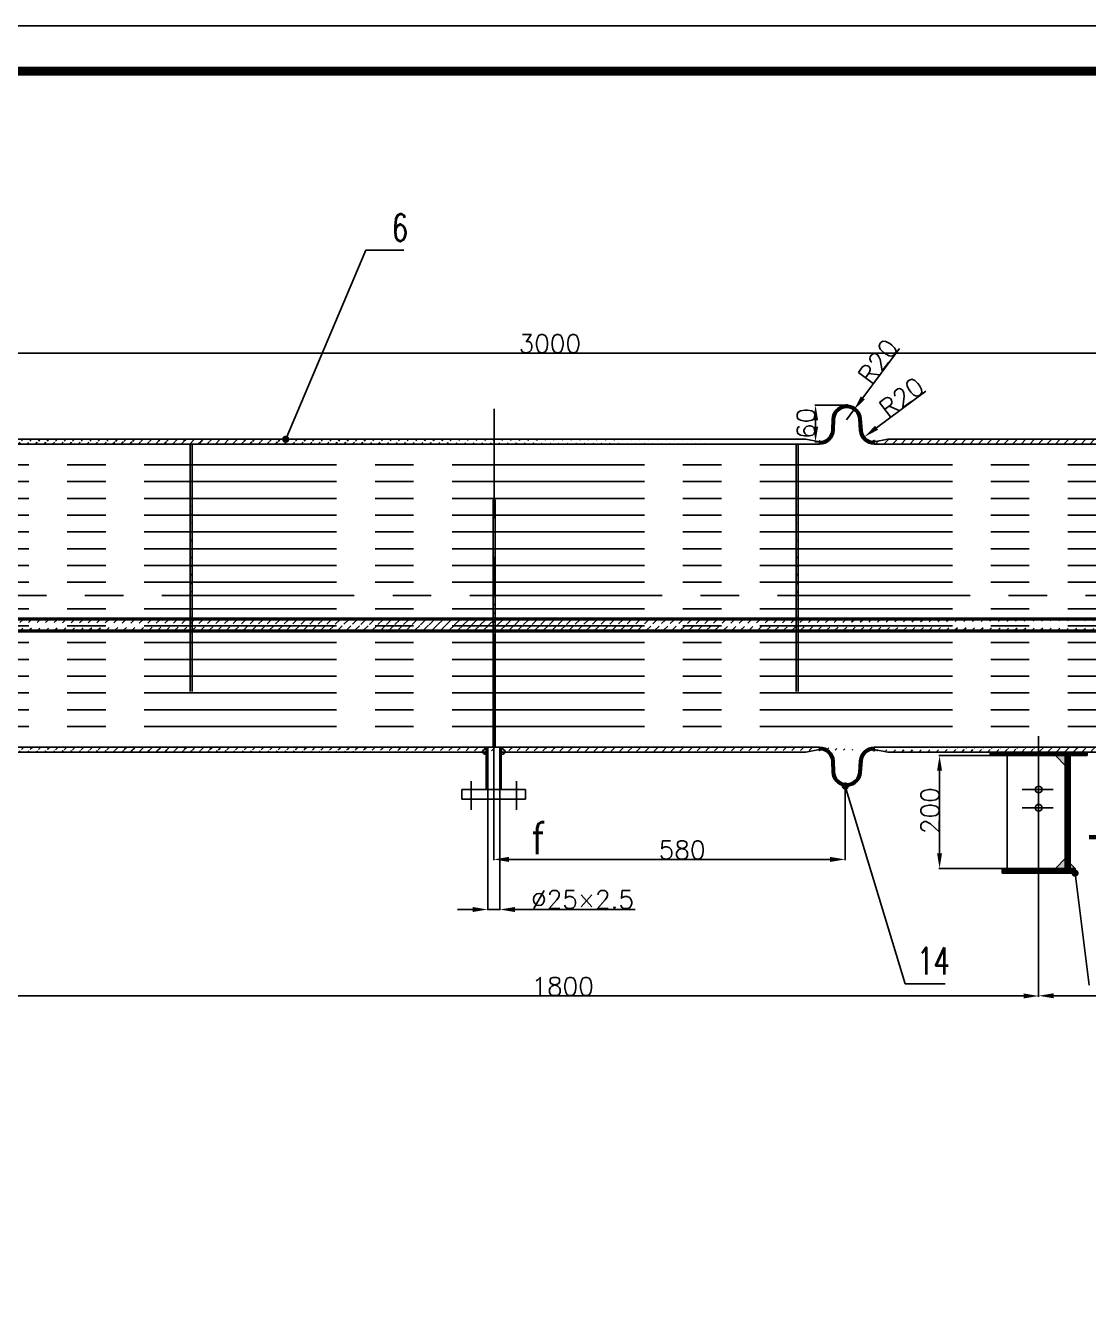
# Model space of a CAD drawing. Header units: millimetres. Extents: x 5568 to 11868, y -1450 to 3005.
# Drawn here: x 7321 to 9074, y 878 to 3005 of the extents above; entities that cross this region are included whole.
import ezdxf

# ---------------------------------------------------------------- set-up
doc = ezdxf.new("R2010")
doc.units = ezdxf.units.MM
doc.header["$LTSCALE"] = 10
for name, pattern in [('ACAD_ISO05W100', [33, 24, -3, 0, -3, 0, -3]), ('ACAD_ISO10W100', [18, 12, -3, 0, -3]), ('CENTER', [50.8, 31.75, -6.35, 6.35, -6.35]), ('CENTERX2', [101.6, 63.5, -12.7, 12.7, -12.7])]:
    doc.linetypes.add(name, pattern=pattern)
for name, color, linetype in [('_TCH_MASK', 7, 'Continuous'), ('PUB_DIM', 3, 'Continuous'), ('PUB_TEXT', 7, 'Continuous'), ('PUB_TITLE', 7, 'Continuous'), ('中心线', 10, 'CENTER'), ('文字', 130, 'Continuous'), ('点划线', 51, 'Continuous'), ('粗线', 160, 'Continuous'), ('细线', 7, 'Continuous')]:
    doc.layers.add(name, color=color, linetype=linetype)
doc.styles.add('_TCH_DIM', font='SIMPLEX', dxfattribs={"bigfont": 'GBCBIG'})
doc.styles.get("Standard").update_dxf_attribs({"font": 'txt.shx', "bigfont": 'gbcbig.shx'})
doc.dimstyles.new('ISO-25', dxfattribs={"dimtxt": 30, "dimasz": 25, "dimexe": 1.25, "dimexo": 0.625, "dimtad": 1, "dimdec": 0, "dimdsep": 46, "dimtxsty": 'Standard', "dimcen": 10, "dimclrt": 7, "dimadec": 0, "dimazin": 0, "dimtfac": 1, "dimtdec": 0, "dimtmove": 0, "dimatfit": 3, "dimldrblk": 'NONE', "dimfxl": 0, "dimarcsym": 0})
pattern_1 = [(45, (-79.561, 385.461), (-7.071068, 7.071068), [])]

# ---------------------------------------------------------------- blocks, each defined once
blk = doc.blocks.new('*D5')
at = {"layer": 'Defpoints', "color": 0}
for p in [(8675.5, 2379.2), (8624.3, 2319), (8630.9, 2319)]:
    blk.add_point(p, dxfattribs=at)
at = {"layer": '细线', "color": 0, "lineweight": -2}
for p, q in [((8674.9, 2379.2), (8623.1, 2379.2)), ((8624.3, 2354.2), (8624.3, 2344)), ((8630.3, 2319), (8623.1, 2319))]:
    blk.add_line(p, q, dxfattribs=at)
at = {"layer": '细线', "color": 0}
for points in [[(8620.2, 2354.2), (8628.5, 2354.2), (8624.3, 2379.2)], [(8620.2, 2344), (8628.5, 2344), (8624.3, 2319)]]:
    blk.add_solid(points, dxfattribs=at)
at = {"layer": '细线', "color": 7, "insert": (8608.7, 2349.1), "char_height": 30, "attachment_point": 5, "rotation": 90}
blk.add_mtext('60', dxfattribs=at)
blk = doc.blocks.new('_None')
blk = doc.blocks.new('*D9')
at = {"layer": '_TCH_MASK', "color": 0, "lineweight": -2}
for p, q in [((8762.7, 2472.7), (8702.4, 2391.4)), ((8675.6, 2355.2), (8687.5, 2371.3))]:
    blk.add_line(p, q, dxfattribs=at)
at = {"layer": '_TCH_MASK', "color": 0}
blk.add_solid([(8699, 2393.8), (8705.7, 2388.9), (8687.5, 2371.3)], dxfattribs=at)
at = {"layer": 'Defpoints', "color": 0}
for p in [(8687.5, 2371.3), (8675.6, 2355.2)]:
    blk.add_point(p, dxfattribs=at)
at = {"layer": '_TCH_MASK', "color": 7, "insert": (8727.4, 2451.4), "char_height": 30, "attachment_point": 5, "rotation": 53.4274}
blk.add_mtext('R20', dxfattribs=at)
blk = doc.blocks.new('*D10')
at = {"layer": '_TCH_MASK', "color": 0, "lineweight": -2}
blk.add_line((8806.1, 2402.5), (8725, 2342), dxfattribs=at)
at = {"layer": '_TCH_MASK', "color": 0}
blk.add_solid([(8722.5, 2345.3), (8727.5, 2338.6), (8704.9, 2327)], dxfattribs=at)
at = {"layer": 'Defpoints', "color": 0}
for p in [(8704.9, 2327), (8721, 2339)]:
    blk.add_point(p, dxfattribs=at)
at = {"layer": '_TCH_MASK', "color": 7, "insert": (8766.2, 2392.2), "char_height": 30, "attachment_point": 5, "rotation": 36.7551}
blk.add_mtext('R20', dxfattribs=at)
blk = doc.blocks.new('*D21')
at = {"layer": 'Defpoints', "color": 0}
for p in [(6594.1, 2465.1), (6594.1, 2323), (9594.1, 2323)]:
    blk.add_point(p, dxfattribs=at)
at = {"layer": 'PUB_DIM', "color": 0, "lineweight": -2}
for p, q in [((6594.1, 2323.6), (6594.1, 2466.4)), ((9569.1, 2465.1), (6619.1, 2465.1)), ((9594.1, 2323.6), (9594.1, 2466.4))]:
    blk.add_line(p, q, dxfattribs=at)
at = {"layer": 'PUB_DIM', "color": 0}
for points in [[(6619.1, 2469.3), (6619.1, 2461), (6594.1, 2465.1)], [(9569.1, 2469.3), (9569.1, 2461), (9594.1, 2465.1)]]:
    blk.add_solid(points, dxfattribs=at)
at = {"layer": 'PUB_DIM', "color": 7, "insert": (8185.9, 2480.7), "char_height": 30, "attachment_point": 5}
blk.add_mtext('3000', dxfattribs=at)
blk = doc.blocks.new('*D26')
at = {"layer": 'Defpoints', "color": 0}
for p in [(9617.6, 1739.5), (8992.4, 1563.3), (9617.6, 1404.8)]:
    blk.add_point(p, dxfattribs=at)
at = {"layer": 'PUB_DIM', "color": 0, "lineweight": -2}
for p, q in [((9617.6, 1738.8), (9617.6, 1403.6)), ((8992.4, 1562.7), (8992.4, 1403.6)), ((9017.4, 1404.8), (9592.6, 1404.8))]:
    blk.add_line(p, q, dxfattribs=at)
at = {"layer": 'PUB_DIM', "color": 0}
for points in [[(9017.4, 1409), (9017.4, 1400.7), (8992.4, 1404.8)], [(9592.6, 1409), (9592.6, 1400.7), (9617.6, 1404.8)]]:
    blk.add_solid(points, dxfattribs=at)
at = {"layer": 'PUB_DIM', "color": 7, "insert": (9322.5, 1420.4), "char_height": 30, "attachment_point": 5}
blk.add_mtext('625', dxfattribs=at)
blk = doc.blocks.new('*D27')
at = {"layer": 'Defpoints', "color": 0}
for p in [(7192.7, 1566.4), (7192.7, 1404.5), (8992.4, 1404.8)]:
    blk.add_point(p, dxfattribs=at)
at = {"layer": 'PUB_DIM', "color": 0, "lineweight": -2}
for p, q in [((7192.7, 1565.8), (7192.7, 1403.3)), ((8967.4, 1404.5), (7217.7, 1404.5)), ((8992.4, 1404.2), (8992.4, 1403.3))]:
    blk.add_line(p, q, dxfattribs=at)
at = {"layer": 'PUB_DIM', "color": 0}
for points in [[(7217.7, 1408.7), (7217.7, 1400.4), (7192.7, 1404.5)], [(8967.4, 1408.7), (8967.4, 1400.4), (8992.4, 1404.5)]]:
    blk.add_solid(points, dxfattribs=at)
at = {"layer": 'PUB_DIM', "color": 7, "insert": (8207, 1420.2), "char_height": 30, "attachment_point": 5}
blk.add_mtext('1800', dxfattribs=at)
blk = doc.blocks.new('*D31')
at = {"layer": 'Defpoints', "color": 0}
for p in [(8093.3, 1747.9), (8673.2, 1747.9), (8093.3, 1629.8)]:
    blk.add_point(p, dxfattribs=at)
at = {"layer": 'PUB_DIM', "color": 0, "lineweight": -2}
for p, q in [((8093.3, 1747.3), (8093.3, 1628.6)), ((8673.2, 1747.3), (8673.2, 1628.6)), ((8648.2, 1629.8), (8118.3, 1629.8))]:
    blk.add_line(p, q, dxfattribs=at)
at = {"layer": 'PUB_DIM', "color": 0}
for points in [[(8118.3, 1634), (8118.3, 1625.7), (8093.3, 1629.8)], [(8648.2, 1634), (8648.2, 1625.7), (8673.2, 1629.8)]]:
    blk.add_solid(points, dxfattribs=at)
at = {"layer": 'PUB_DIM', "color": 7, "insert": (8404.1, 1645.4), "char_height": 30, "attachment_point": 5}
blk.add_mtext('580', dxfattribs=at)
blk = doc.blocks.new('*D37')
at = {"layer": 'Defpoints', "color": 0}
for p in [(8083.3, 1745), (8103.3, 1745), (8103.3, 1547.2)]:
    blk.add_point(p, dxfattribs=at)
at = {"layer": 'PUB_DIM', "color": 0, "lineweight": -2}
for p, q in [((8083.3, 1744.3), (8083.3, 1545.9)), ((8103.3, 1744.3), (8103.3, 1545.9)), ((8058.3, 1547.2), (8033.3, 1547.2)), ((8083.3, 1547.2), (8103.3, 1547.2)), ((8128.3, 1547.2), (8326.4, 1547.2))]:
    blk.add_line(p, q, dxfattribs=at)
at = {"layer": 'PUB_DIM', "color": 0}
for points in [[(8058.3, 1551.3), (8058.3, 1543), (8083.3, 1547.2)], [(8128.3, 1551.3), (8128.3, 1543), (8103.3, 1547.2)]]:
    blk.add_solid(points, dxfattribs=at)
at = {"layer": 'PUB_DIM', "color": 7, "insert": (8239.9, 1563.6), "char_height": 30, "attachment_point": 5}
blk.add_mtext('%%c25×2.5', dxfattribs=at)
blk = doc.blocks.new('*D39')
at = {"layer": 'Defpoints', "color": 0}
for p in [(8940.4, 1801.1), (8828.9, 1615.1), (8940.4, 1615.1)]:
    blk.add_point(p, dxfattribs=at)
at = {"layer": 'PUB_DIM', "color": 0, "lineweight": -2}
for p, q in [((8939.8, 1801.1), (8827.6, 1801.1)), ((8828.9, 1776.1), (8828.9, 1640.1)), ((8939.8, 1615.1), (8827.6, 1615.1))]:
    blk.add_line(p, q, dxfattribs=at)
at = {"layer": 'PUB_DIM', "color": 0}
for points in [[(8824.7, 1776.1), (8833, 1776.1), (8828.9, 1801.1)], [(8824.7, 1640.1), (8833, 1640.1), (8828.9, 1615.1)]]:
    blk.add_solid(points, dxfattribs=at)
at = {"layer": 'PUB_DIM', "color": 7, "insert": (8813.2, 1710.2), "char_height": 30, "attachment_point": 5, "rotation": 90}
blk.add_mtext('200', dxfattribs=at)

msp = doc.modelspace()

# ---------------------------------------------------------------- hatches: boundary and pattern name
at = {"layer": '_TCH_MASK'}
h = msp.add_hatch(dxfattribs=at)
h.set_pattern_fill('ANSI31', color=256, scale=80, style=0)
h.set_pattern_definition(pattern_1)
edge = h.paths.add_edge_path()
edge.add_line((6594.1, 2323), (8608.2, 2323))
edge.add_line((6594.1, 2315), (8630.9, 2315))
h = msp.add_hatch(dxfattribs=at)
h.set_pattern_fill('ANSI31', color=256, scale=80, style=0)
h.set_pattern_definition(pattern_1)
h.paths.add_polyline_path([(8743.7, 2323), (8721, 2319), (8721, 2315), (9597.1, 2315), (9597.1, 2319), (9590.2, 2323)])
h = msp.add_hatch(dxfattribs=at)
h.set_pattern_fill('ANSI31', color=256, scale=80, style=0)
h.set_pattern_definition([(45, (500, 110.84), (-7.071068, 7.071068), [])])
edge = h.paths.add_edge_path()
edge.add_line((7592.5, 1906.8), (7592.5, 2314.9))
edge.add_line((7595.5, 1906.8), (7595.5, 2314.9))
h = msp.add_hatch(dxfattribs=at)
h.set_pattern_fill('ANSI31', color=256, scale=80, style=0)
h.set_pattern_definition([(45, (1500, 110.84), (-7.071068, 7.071068), [])])
edge = h.paths.add_edge_path()
edge.add_line((8592.5, 1906.8), (8592.5, 2314.9))
edge.add_line((8595.5, 1906.8), (8595.5, 2314.9))
h = msp.add_hatch(dxfattribs=at)
h.set_pattern_fill('ANSI31', color=256, scale=80, style=0)
h.set_pattern_definition([(45, (1000, 19.039), (-7.071068, 7.071068), [])])
edge = h.paths.add_edge_path()
edge.add_line((8092.5, 1815), (8092.5, 2223.1))
edge.add_line((8095.5, 1815), (8095.5, 2223.1))
h = msp.add_hatch(dxfattribs=at)
h.set_pattern_fill('ANSI31', color=256, scale=80, style=0)
h.set_pattern_definition(pattern_1)
edge = h.paths.add_edge_path()
edge.add_line((6500.5, 2025.3), (9619.1, 2025.3))
edge.add_line((6500.5, 2027.8), (9619.1, 2027.8))
edge.add_line((6500.5, 2005.3), (9619.1, 2005.3))
edge.add_line((6500.5, 2007.8), (9619.1, 2007.8))
h = msp.add_hatch(dxfattribs=at)
h.set_pattern_fill('ANSI31', color=256, scale=80, style=0)
h.set_pattern_definition(pattern_1)
edge = h.paths.add_edge_path()
edge.add_line((6885.9, 1807), (8080.8, 1807))
edge.add_line((6594.1, 1815), (8630.9, 1815))
h = msp.add_hatch(dxfattribs=at)
h.set_pattern_fill('ANSI31', color=256, scale=80, style=0)
h.set_pattern_definition(pattern_1)
edge = h.paths.add_edge_path()
edge.add_line((8743.7, 1807), (9597.1, 1807))
edge.add_line((8721, 1815), (9597.1, 1815))
edge.add_line((8105.8, 1807), (8608.2, 1807))
edge.add_line((6594.1, 1815), (8630.9, 1815))
h = msp.add_hatch(dxfattribs=at)
h.set_pattern_fill('ANSI31', color=256, scale=80, style=0)
h.set_pattern_definition(pattern_1)
h.paths.add_polyline_path([(8105.8, 1815), (8103.3, 1815), (8103.3, 1745), (8105.8, 1745)])
h.paths.add_polyline_path([(8083.3, 1815), (8080.8, 1815), (8080.8, 1745), (8083.3, 1745)])
at = {"layer": '文字'}
h = msp.add_hatch(dxfattribs=at)
h.set_pattern_fill('ANSI31', color=256, scale=0.15, style=0)
h.set_pattern_definition([(45, (6599.36906, 37.49024), (-0.336759605, 0.336759605), [])])
h.paths.add_polyline_path([(8675.6, 2375.2), (8673.3, 2379.1, 0.375921), (8651.6, 2356.1), (8650.9, 2338.2, -0.402934), (8630.9, 2319), (8630.9, 2315, 0.402934), (8654.9, 2338), (8655.6, 2356, -0.402934)])
h.paths.add_polyline_path([(8677.8, 2379.1), (8675.6, 2375.2, -0.391466), (8695.5, 2356.8), (8697, 2337.1, 0.391466), (8721, 2315), (8721, 2319, -0.391466), (8701, 2337.4), (8699.5, 2357.1, 0.364657)])
h = msp.add_hatch(dxfattribs=at)
h.set_pattern_fill('ANSI31', color=256, scale=0.15, style=0)
h.set_pattern_definition([(315, (6599.36906, 4092.4344), (-0.336759605, -0.336759605), [])])
h.paths.add_polyline_path([(8675.6, 1754.7), (8673.3, 1750.8, -0.375921), (8651.6, 1773.8), (8650.9, 1791.7, 0.402934), (8630.9, 1811), (8630.9, 1815, -0.402934), (8654.9, 1791.9), (8655.6, 1773.9, 0.402934)])
h.paths.add_polyline_path([(8677.8, 1750.8), (8675.6, 1754.7, 0.391466), (8695.5, 1773.1), (8697, 1792.8, -0.391466), (8721, 1815), (8721, 1811, 0.391466), (8701, 1792.5), (8699.5, 1772.8, -0.364657)])
h = msp.add_hatch(dxfattribs=at)
h.set_pattern_fill('ANSI31', color=256, scale=0.25, angle=90, style=0)
h.set_pattern_definition([(135, (6659.7126, -151.094), (-0.561266, -0.561266), [])])
h.paths.add_polyline_path([(8992.4, 1807.1), (8912.4, 1807.1), (8912.4, 1801.1), (8992.4, 1801.1)])
h.paths.add_polyline_path([(9072.4, 1807.1), (8992.4, 1807.1), (8992.4, 1801.1), (9072.4, 1801.1)])
h.paths.add_polyline_path([(9044.4, 1801.1), (9036.4, 1801.1), (9036.4, 1615.1), (9044.4, 1615.1)])
h.paths.add_polyline_path([(9052.4, 1615.1), (8992.4, 1615.1), (8992.4, 1607.1), (9052.4, 1607.1)])
h.paths.add_polyline_path([(8992.4, 1615.1), (8932.4, 1615.1), (8932.4, 1607.1), (8992.4, 1607.1)])
h = msp.add_hatch(color=1, dxfattribs=at)
h.paths.add_polyline_path([(9036.4, 1785), (9036.4, 1801.1), (9020.4, 1801.1)])
h.paths.add_polyline_path([(9036.4, 1631.4), (9020.4, 1615.1), (9036.4, 1615.1)])
h.paths.add_polyline_path([(9044.4, 1623.2), (9044.4, 1615.1), (9052.4, 1615.1)])
at = {"layer": '粗线'}
for points in [[(8677.8, 2379.1, 0.277535), (8673.3, 2379.1), (8675.6, 2375.2)], [(8629.6, 2319.2), (8630.9, 2319, 0.022401), (8632.7, 2319, 0.669589)], [(8719, 2319.1, 0.025016), (8721, 2319), (8722.9, 2319.3, 0.893585)], [(8629.6, 1810.7), (8630.9, 1811, -0.022401), (8632.7, 1810.9, -0.669589)], [(8719, 1810.9, -0.025016), (8721, 1811), (8722.9, 1810.6, -0.893585)], [(8677.8, 1750.8, -0.277535), (8673.3, 1750.8), (8675.6, 1754.7)]]:
    msp.add_hatch(color=1, dxfattribs=at).paths.add_polyline_path(points)
at = {"layer": '细线'}
h = msp.add_hatch(color=1, dxfattribs=at)
h.paths.add_polyline_path([(8080.8, 1802.8, -0.414214), (8074.7, 1809), (8078.8, 1812.4), (8078.8, 1815), (8080.8, 1815)])
h.paths.add_polyline_path([(8105.8, 1802.8), (8105.8, 1815), (8107.9, 1815), (8107.9, 1812.4), (8112, 1809, -0.415343)])

# ---------------------------------------------------------------- linework, layer by layer
at = {"layer": 'PUB_DIM'}
for p, q in [((7750, 2323), (7882.4, 2634.9)), ((7882.4, 2634.9), (7944.7, 2634.9)), ((8673.3, 1750.8), (8772, 1424.7)), ((9052.4, 1607.1), (9075.9, 1422.4)), ((8772, 1424.7), (8838.3, 1424.7))]:
    msp.add_line(p, q, dxfattribs=at)
at = {"layer": 'PUB_DIM', "const_width": 6}
for points in [[(7748.9, 2320.2, 1), (7751.2, 2325.7, 1)], [(8672.4, 1753.7, 1), (8674.2, 1747.9, 1)], [(9052.1, 1610.1, 1), (9052.8, 1604.2, 1)]]:
    msp.add_lwpolyline(points, format="xyb", close=True, dxfattribs=at)
at = {"layer": 'PUB_DIM', "const_width": 7.5}
msp.add_lwpolyline([(9075.4, 1666.5), (9225.4, 1666.5), (9225.4, 1576.5)], dxfattribs=at)
at = {"layer": 'PUB_TITLE'}
msp.add_lwpolyline([(5568.2, -1449.8), (11868.2, -1449.8), (11868.2, 3005.2), (5568.2, 3005.2)], close=True, dxfattribs=at)
at = {"layer": 'PUB_TITLE', "const_width": 15}
msp.add_lwpolyline([(5943.2, -1374.8), (11793.2, -1374.8), (11793.2, 2930.2), (5943.2, 2930.2)], close=True, dxfattribs=at)
at = {"layer": '中心线'}
for p, q in [((8093.2, 1684.4), (8094, 2373)), ((6500.5, 2280.9), (9713.7, 2280.9)), ((6500.5, 2253.2), (9713.7, 2253.2)), ((6500.5, 2225.5), (9713.7, 2225.5)), ((6500.5, 2197.8), (9713.7, 2197.8)), ((6500.5, 2170.1), (9713.7, 2170.1)), ((6500.5, 2142.4), (9713.7, 2142.4)), ((6500.5, 2114.7), (9713.7, 2114.7)), ((6500.5, 2087), (9713.7, 2087)), ((6021.7, 2065), (10363.2, 2065)), ((6500.5, 2043), (9713.7, 2043)), ((6500.5, 2015.3), (9713.7, 2015.3)), ((6500.5, 1987.5), (9713.7, 1987.5)), ((6500.5, 1959.8), (9713.7, 1959.8)), ((6500.5, 1932.1), (9713.7, 1932.1)), ((6500.5, 1904.4), (9713.7, 1904.4)), ((6500.5, 1876.7), (9713.7, 1876.7)), ((6500.5, 1849), (9713.7, 1849)), ((8093.3, 1729), (8093.3, 1831.3))]:
    msp.add_line(p, q, dxfattribs=at)
at = {"layer": '点划线', "linetype": 'CENTERX2'}
msp.add_line((8992.4, 1833.3), (8992.4, 1563.3), dxfattribs=at)
msp.add_line((8992.4, 1833.3), (8992.4, 1563.3), dxfattribs=at)
at = {"layer": '点划线', "linetype": 'ACAD_ISO10W100'}
for p, q in [((8055.8, 1711.7), (8055.8, 1758.9)), ((8130.8, 1711.7), (8130.8, 1758.9))]:
    msp.add_line(p, q, dxfattribs=at)
at = {"layer": '点划线', "linetype": 'CENTER'}
for p, q in [((8965.2, 1745.1), (9016.2, 1745.1)), ((9016.2, 1715.1), (8965.2, 1715.1))]:
    msp.add_line(p, q, dxfattribs=at)
at = {"layer": '粗线'}
for p, q in [((8675.6, 2375.2), (8673.3, 2379.1)), ((8675.6, 2375.2), (8677.8, 2379.1)), ((8654.9, 2338), (8655.6, 2356)), ((6594.1, 2323), (8608.2, 2323)), ((8630.9, 2319), (8608.2, 2323)), ((8721, 2319), (8743.7, 2323)), ((8743.7, 2323), (9597.1, 2323)), ((6594.1, 2315), (8630.9, 2315)), ((7592.5, 1906.8), (7592.5, 2314.9)), ((7595.5, 1906.8), (7595.5, 2314.9)), ((8592.5, 1906.8), (8592.5, 2314.9)), ((8595.5, 1906.8), (8595.5, 2314.9)), ((8721, 2315), (9597.1, 2315)), ((8092.5, 1815), (8092.5, 2223.1)), ((8092.5, 2223.1), (8095.5, 2223.1)), ((8095.5, 1815), (8095.5, 2223.1)), ((6500.5, 2027.8), (9619.1, 2027.8)), ((6500.5, 2025.3), (9619.1, 2025.3)), ((6500.5, 2007.8), (9619.1, 2007.8)), ((6500.5, 2005.3), (9619.1, 2005.3)), ((6594.1, 1815), (8630.9, 1815)), ((8078.8, 1812.4), (8074.7, 1809)), ((8078.8, 1815), (8078.8, 1812.4)), ((8080.8, 1815), (8080.8, 1745)), ((8083.3, 1815), (8083.3, 1745)), ((8103.3, 1815), (8103.3, 1745)), ((8105.8, 1815), (8105.8, 1745)), ((8107.9, 1815), (8107.9, 1812.4)), ((8107.9, 1812.4), (8112, 1809)), ((8630.9, 1811), (8608.2, 1807)), ((8721, 1815), (9597.1, 1815)), ((8721, 1811), (8743.7, 1807)), ((6885.9, 1807), (8080.8, 1807)), ((8105.8, 1807), (8608.2, 1807)), ((8654.9, 1791.9), (8655.6, 1773.9)), ((8743.7, 1807), (9597.1, 1807)), ((8912.4, 1807.1), (8912.4, 1801.1)), ((9072.4, 1801.1), (8912.4, 1801.1)), ((8940.4, 1801.1), (8940.4, 1615.1)), ((9020.4, 1801.1), (9036.4, 1785)), ((9036.4, 1801.1), (9036.4, 1615.1)), ((9044.4, 1801.1), (9044.4, 1615.1)), ((9072.4, 1807.1), (9072.4, 1801.1)), ((8040.8, 1745), (8145.8, 1745)), ((8040.8, 1745), (8040.8, 1729)), ((8093.3, 1745), (8145.8, 1745)), ((8145.8, 1745), (8145.8, 1729)), ((8675.6, 1754.7), (8673.3, 1750.8)), ((8675.6, 1754.7), (8677.8, 1750.8)), ((8040.8, 1729), (8145.8, 1729)), ((9020.4, 1615.1), (9036.4, 1631.4)), ((9052.4, 1615.1), (9044.4, 1623.2)), ((9052.4, 1615.1), (8932.4, 1615.1)), ((8932.4, 1607.1), (8932.4, 1615.1)), ((9052.4, 1607.1), (8932.4, 1607.1)), ((9052.4, 1607.1), (9052.4, 1615.1))]:
    msp.add_line(p, q, dxfattribs=at)
for points in [[(8673.3, 2379.1, 0.375921), (8651.6, 2356.1), (8650.9, 2338.2, -0.402934), (8630.9, 2319), (8630.9, 2314.7)], [(8695.5, 2356.8), (8697, 2337.1, 0.391466), (8721, 2315), (8721, 2319, -0.391466), (8701, 2337.4), (8699.5, 2357.1, 0.364657), (8677.8, 2379.1, 0.364657)], [(8673.3, 1750.8, -0.375921), (8651.6, 1773.8), (8650.9, 1791.7, 0.402934), (8630.9, 1811), (8630.9, 1815)], [(8695.5, 1773.1), (8697, 1792.8, -0.391466), (8721, 1815), (8721, 1811, 0.391466), (8701, 1792.5), (8699.5, 1772.8, -0.364657), (8677.8, 1750.8, -0.364657)]]:
    msp.add_lwpolyline(points, format="xyb", dxfattribs=at)
for centre in [(8992.4, 1745.1), (8992.4, 1715.1)]:
    msp.add_circle(centre, 5.5, dxfattribs=at)
for centre, radius, start, end in [((8675.6, 2355.2), 20, 0, 180), ((8630.9, 2339), 24, 270, 357.7848), ((8721, 2319), 2, 10, 177.134), ((8080.8, 1809), 6.13, 180, 270), ((8105.9, 1809), 6.13, 270, 360), ((8630.9, 1791), 24, 2.2152, 90), ((8721, 1811), 2, 182.866, 350), ((8675.6, 1774.7), 20, 180, 0)]:
    msp.add_arc(centre, radius, start, end, dxfattribs=at)
at = {"layer": '粗线', "linetype": 'ACAD_ISO05W100'}
for centre, radius, start, end in [((8675.6, 2375.4), 4.36, 58.9776, 121.0224), ((8631.1, 2318.5), 1.66, 19.6788, 154.9021), ((8631.1, 1811.4), 1.66, 205.0979, 340.3212), ((8675.6, 1754.6), 4.36, 238.9776, 301.0224)]:
    msp.add_arc(centre, radius, start, end, dxfattribs=at)

# ---------------------------------------------------------------- texts
at = {"layer": 'PUB_TEXT', "style": '_TCH_DIM', "width": 0.705882}
for s, height, p in [('6', 44.6, (7925.2, 2649.9)), ('14', 44.62, (8791.8, 1439.7))]:
    msp.add_text(s, height=height, dxfattribs=at).set_placement(p)
at = {"layer": 'PUB_TEXT'}
msp.add_text('f', height=52.5, dxfattribs=at).set_placement((8153.9, 1638.7))

# ---------------------------------------------------------------- dimensions: what is measured, and where the dimension line sits
at = {"layer": '_TCH_MASK'}
dim = msp.add_radius_dim(center=(8675.6, 2355.2), mpoint=(8687.5, 2371.3), dimstyle='ISO-25', dxfattribs=at)
dim.commit()
dim.dimension.update_dxf_attribs({"geometry": '*D9', "text_midpoint": (8727.4, 2451.4)})
dim = msp.add_radius_dim(center=(8721, 2339), mpoint=(8704.9, 2327), dimstyle='ISO-25', dxfattribs=at)
dim.commit()
dim.dimension.update_dxf_attribs({"geometry": '*D10', "text_midpoint": (8775.6, 2379.7), "dimtype": 132})
at = {"layer": 'PUB_DIM'}
for base, p1, p2, picture, middle in [((6594.1, 2465.1), (9594.1, 2323), (6594.1, 2323), '*D21', (8185.9, 2465.1)), ((8093.3, 1629.8), (8673.2, 1747.9), (8093.3, 1747.9), '*D31', (8404.1, 1629.8)), ((9617.6, 1404.8), (8992.4, 1563.3), (9617.6, 1739.5), '*D26', (9322.5, 1404.8)), ((7192.7, 1404.5), (8992.4, 1404.8), (7192.7, 1566.4), '*D27', (8207, 1404.5))]:
    dim = msp.add_linear_dim(base=base, p1=p1, p2=p2, dimstyle='ISO-25', dxfattribs=at)
    dim.commit()
    dim.dimension.update_dxf_attribs({"geometry": picture, "text_midpoint": middle, "dimtype": 128})
dim = msp.add_linear_dim(base=(8828.9, 1615.1), p1=(8940.4, 1801.1), p2=(8940.4, 1615.1), angle=90, text='200', dimstyle='ISO-25', dxfattribs=at)
dim.commit()
dim.dimension.update_dxf_attribs({"geometry": '*D39', "text_midpoint": (8828.9, 1710.2), "dimtype": 160})
dim = msp.add_linear_dim(base=(8103.3, 1547.2), p1=(8083.3, 1745), p2=(8103.3, 1745), text='%%c25×2.5', dimstyle='ISO-25', dxfattribs=at)
dim.commit()
dim.dimension.update_dxf_attribs({"geometry": '*D37', "text_midpoint": (8239.9, 1547.2), "dimtype": 128})
at = {"layer": '细线'}
dim = msp.add_linear_dim(base=(8624.3, 2319), p1=(8675.5, 2379.2), p2=(8630.9, 2319), angle=90, text='60', dimstyle='ISO-25', dxfattribs=at)
dim.commit()
dim.dimension.update_dxf_attribs({"geometry": '*D5', "text_midpoint": (8608.7, 2349.1)})

doc.saveas('drawing.dxf')
